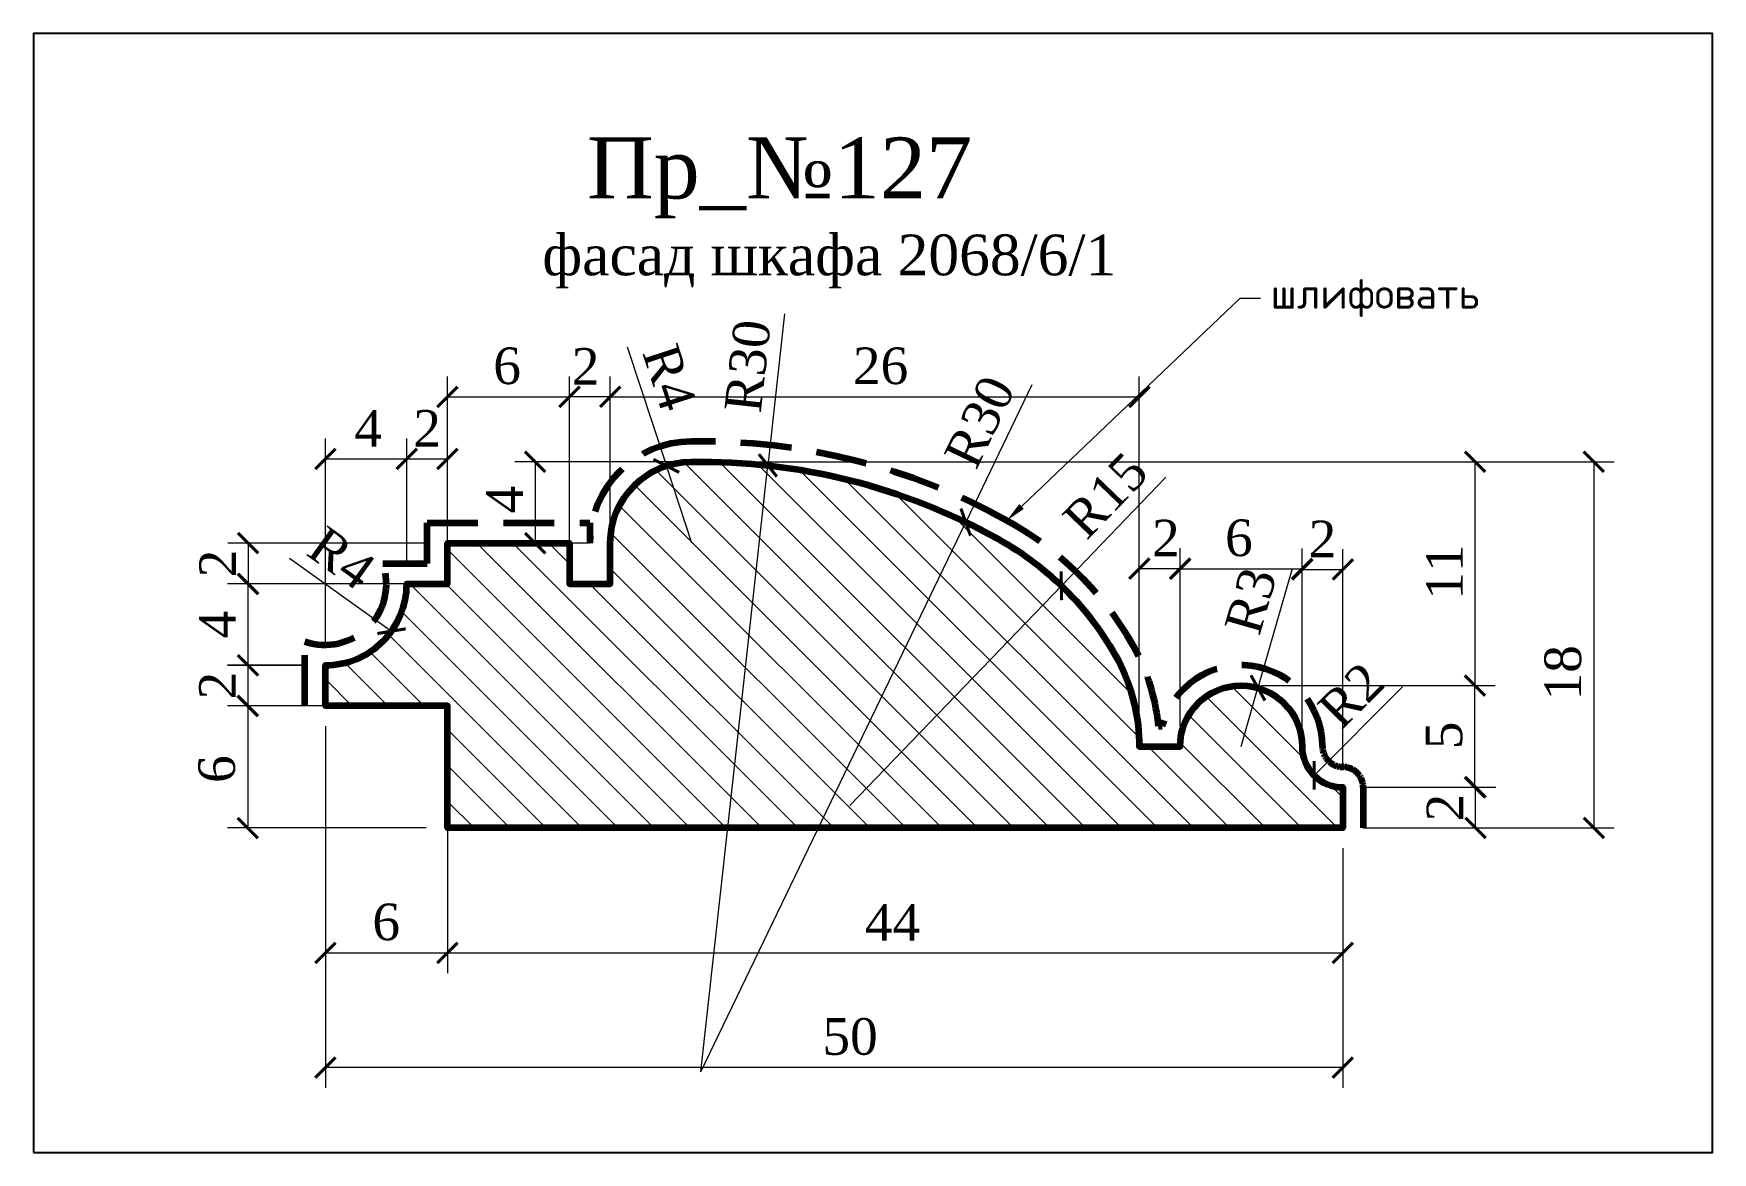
# Model space of a CAD drawing. Header units: millimetres. Extents: x 303286 to 303368.5, y -91031.1 to -90976.1.
import ezdxf
from ezdxf import colors
from ezdxf.entities.mleader import LeaderData, LeaderLine
from ezdxf.math import Vec2, Vec3

# ---------------------------------------------------------------- set-up
doc = ezdxf.new("R2010")
doc.units = ezdxf.units.MM
doc.header["$MEASUREMENT"] = 0
doc.linetypes.add('HIDDEN', pattern=[0.375, 0.25, -0.125])
doc.layers.add('Outside panel', color=7, linetype='Continuous', lineweight=18, true_color=0x7f5e57)
doc.layers.add('линия 50', color=1, linetype='Continuous', lineweight=211)
doc.layers.add('служебный слой РАЗМЕРЫ', color=7, linetype='Continuous', lineweight=9)
doc.layers.add('размеры в модели', color=7, linetype='Continuous')
doc.styles.add('ELECT', font='times.ttf')
doc.styles.get("Standard").update_dxf_attribs({"font": 'times.ttf'})
doc.styles.add('ЕСКД профили текст', font='isocpeur.ttf')
doc.dimstyles.new('M_1', dxfattribs={"dimtxt": 1.8, "dimasz": 1, "dimexe": 1, "dimexo": 1, "dimgap": 0.6, "dimtad": 1, "dimdec": 0, "dimdsep": 46, "dimtxsty": 'Standard', "dimblk": 'ARCHTICK', "dimcen": -5, "dimclrd": 7, "dimclre": 7, "dimclrt": 7, "dimadec": 0, "dimazin": 0, "dimtfac": 1, "dimtdec": 0, "dimtmove": 0, "dimatfit": 3, "dimfxl": 1, "dimtolj": 1, "dimtzin": 0, "dimlwd": 5, "dimlwe": 5, "dimarcsym": 0})

# ---------------------------------------------------------------- blocks, each defined once
blk = doc.blocks.new('_ArchTick')
at = {"color": 0, "linetype": 'ByBlock', "const_width": 0.15}
blk.add_lwpolyline([(-0.5, -0.5), (0.5, 0.5)], dxfattribs=at)
blk = doc.blocks.new('*D28')
at = {"layer": 'Defpoints', "color": 0, "ltscale": 1000, "transparency": 16777216}
for p in [(303350.32, -91011.152), (303348.908, -91012.569)]:
    blk.add_point(p, dxfattribs=at)
at = {"layer": 'размеры в модели', "color": 7, "lineweight": 5, "ltscale": 1000, "transparency": 16777216}
blk.add_line((303353.246, -91008.216), (303348.908, -91012.569), dxfattribs=at)
at = {"layer": 'размеры в модели', "color": 7, "lineweight": 5, "ltscale": 1000, "transparency": 16777216, "rotation": 225.0923744187041}
blk.add_blockref('_ArchTick', (303348.908, -91012.569), dxfattribs=at)
at = {"layer": 'размеры в модели', "color": 7, "ltscale": 1000, "transparency": 16777216, "insert": (303350.721, -91008.625), "char_height": 1.8, "attachment_point": 5, "rotation": 45.09237}
blk.add_mtext('\\A1;R2', dxfattribs=at)
blk = doc.blocks.new('*D27')
at = {"layer": 'Defpoints', "color": 0, "ltscale": 1000, "transparency": 16777216}
for p in [(303346.148, -91008.269), (303345.32, -91011.152)]:
    blk.add_point(p, dxfattribs=at)
at = {"layer": 'размеры в модели', "color": 7, "lineweight": 5, "ltscale": 1000, "transparency": 16777216}
for p in [(303347.816, -91002.468), (303345.32, -91011.152)]:
    blk.add_line(p, (303346.148, -91008.269), dxfattribs=at)
at = {"layer": 'размеры в модели', "color": 7, "lineweight": 5, "ltscale": 1000, "transparency": 16777216, "rotation": 253.9637859832712}
blk.add_blockref('_ArchTick', (303346.148, -91008.269), dxfattribs=at)
at = {"layer": 'размеры в модели', "color": 7, "ltscale": 1000, "transparency": 16777216, "insert": (303345.802, -91003.989), "char_height": 1.8, "attachment_point": 5, "rotation": 73.96379}
blk.add_mtext('\\A1;R3', dxfattribs=at)
blk = doc.blocks.new('*D26')
at = {"layer": 'Defpoints', "color": 0, "ltscale": 1000, "transparency": 16777216}
for p in [(303336.49, -91003.247), (303326.091, -91014.043)]:
    blk.add_point(p, dxfattribs=at)
at = {"layer": 'размеры в модели', "color": 7, "lineweight": 5, "ltscale": 1000, "transparency": 16777216}
for p in [(303341.63, -90997.911), (303326.091, -91014.043)]:
    blk.add_line(p, (303336.49, -91003.247), dxfattribs=at)
at = {"layer": 'размеры в модели', "color": 7, "lineweight": 5, "ltscale": 1000, "transparency": 16777216, "rotation": 226.0723661183999}
blk.add_blockref('_ArchTick', (303336.49, -91003.247), dxfattribs=at)
at = {"layer": 'размеры в модели', "color": 7, "ltscale": 1000, "transparency": 16777216, "insert": (303338.662, -90998.807), "char_height": 1.8, "attachment_point": 5, "rotation": 46.07237}
blk.add_mtext('\\A1;R15', dxfattribs=at)
blk = doc.blocks.new('*D25')
at = {"layer": 'Defpoints', "color": 0, "ltscale": 1000, "transparency": 16777216}
for p in [(303331.788, -91000.119), (303318.775, -91027.139)]:
    blk.add_point(p, dxfattribs=at)
at = {"layer": 'размеры в модели', "color": 7, "lineweight": 5, "ltscale": 1000, "transparency": 16777216}
for p in [(303335.038, -90993.37), (303318.775, -91027.139)]:
    blk.add_line(p, (303331.788, -91000.119), dxfattribs=at)
at = {"layer": 'размеры в модели', "color": 7, "lineweight": 5, "ltscale": 1000, "transparency": 16777216, "rotation": 244.2837392461462}
blk.add_blockref('_ArchTick', (303331.788, -91000.119), dxfattribs=at)
at = {"layer": 'размеры в модели', "color": 7, "ltscale": 1000, "transparency": 16777216, "insert": (303332.481, -90995.186), "char_height": 1.8, "attachment_point": 5, "rotation": 64.28374}
blk.add_mtext('\\A1;R30', dxfattribs=at)
blk = doc.blocks.new('*D24')
at = {"layer": 'Defpoints', "color": 0, "ltscale": 1000, "transparency": 16777216}
for p in [(303322.067, -90997.33), (303318.775, -91027.139)]:
    blk.add_point(p, dxfattribs=at)
at = {"layer": 'размеры в модели', "color": 7, "lineweight": 5, "ltscale": 1000, "transparency": 16777216}
for p in [(303322.889, -90989.885), (303318.775, -91027.139)]:
    blk.add_line(p, (303322.067, -90997.33), dxfattribs=at)
at = {"layer": 'размеры в модели', "color": 7, "lineweight": 5, "ltscale": 1000, "transparency": 16777216, "rotation": 263.6978339558886}
blk.add_blockref('_ArchTick', (303322.067, -90997.33), dxfattribs=at)
at = {"layer": 'размеры в модели', "color": 7, "ltscale": 1000, "transparency": 16777216, "insert": (303321.081, -90992.447), "char_height": 1.8, "attachment_point": 5, "rotation": 83.69783}
blk.add_mtext('\\A1;R30', dxfattribs=at)
blk = doc.blocks.new('*D23')
at = {"layer": 'Defpoints', "color": 0, "ltscale": 1000, "transparency": 16777216}
for p in [(303300.32, -91003.152), (303303.573, -91005.479)]:
    blk.add_point(p, dxfattribs=at)
at = {"layer": 'размеры в модели', "color": 7, "lineweight": 5, "ltscale": 1000, "transparency": 16777216}
blk.add_line((303298.559, -91001.893), (303303.573, -91005.479), dxfattribs=at)
at = {"layer": 'размеры в модели', "color": 7, "lineweight": 5, "ltscale": 1000, "transparency": 16777216, "rotation": 324.4235736352623}
blk.add_blockref('_ArchTick', (303303.573, -91005.479), dxfattribs=at)
at = {"layer": 'размеры в модели', "color": 7, "ltscale": 1000, "transparency": 16777216, "insert": (303301.125, -91001.884), "char_height": 1.8, "attachment_point": 5, "rotation": 324.42357}
blk.add_mtext('\\A1;R4', dxfattribs=at)
blk = doc.blocks.new('*D22')
at = {"layer": 'Defpoints', "color": 0, "ltscale": 1000, "transparency": 16777216}
for p in [(303317.077, -90997.352), (303318.326, -91001.159)]:
    blk.add_point(p, dxfattribs=at)
at = {"layer": 'размеры в модели', "color": 7, "lineweight": 5, "ltscale": 1000, "transparency": 16777216}
for p in [(303315.156, -90991.494), (303318.326, -91001.159)]:
    blk.add_line(p, (303317.077, -90997.352), dxfattribs=at)
at = {"layer": 'размеры в модели', "color": 7, "lineweight": 5, "ltscale": 1000, "transparency": 16777216, "rotation": 288.1585656820574}
blk.add_blockref('_ArchTick', (303317.077, -90997.352), dxfattribs=at)
at = {"layer": 'размеры в модели', "color": 7, "ltscale": 1000, "transparency": 16777216, "insert": (303317.231, -90993.005), "char_height": 1.8, "attachment_point": 5, "rotation": 288.15857}
blk.add_mtext('\\A1;R4', dxfattribs=at)
blk = doc.blocks.new('*D21')
at = {"layer": 'Defpoints', "color": 0, "ltscale": 1000, "transparency": 16777216}
for p in [(303318.775, -90997.149), (303350.32, -91015.152), (303362.657, -91015.152)]:
    blk.add_point(p, dxfattribs=at)
at = {"layer": 'размеры в модели', "color": 7, "lineweight": 5, "ltscale": 1000, "transparency": 16777216}
for p, q in [((303319.775, -90997.149), (303363.657, -90997.149)), ((303362.657, -90997.149), (303362.657, -91015.152)), ((303351.32, -91015.152), (303363.657, -91015.152))]:
    blk.add_line(p, q, dxfattribs=at)
for p, rotation in [((303362.657, -90997.149), 90), ((303362.657, -91015.152), 270)]:
    blk.add_blockref('_ArchTick', p, dxfattribs=dict(at, rotation=rotation))
at = {"layer": 'размеры в модели', "color": 7, "ltscale": 1000, "transparency": 16777216, "insert": (303361.142, -91007.524), "char_height": 1.8, "attachment_point": 5, "rotation": 90}
blk.add_mtext('\\A1;18', dxfattribs=at)
blk = doc.blocks.new('*D20')
at = {"layer": 'Defpoints', "color": 0, "ltscale": 1000, "transparency": 16777216}
for p in [(303306.317, -91009.152), (303296.506, -91015.152), (303306.281, -91015.152)]:
    blk.add_point(p, dxfattribs=at)
at = {"layer": 'размеры в модели', "color": 7, "lineweight": 5, "ltscale": 1000, "transparency": 16777216}
for p, q in [((303305.317, -91009.152), (303295.506, -91009.152)), ((303296.506, -91009.152), (303296.506, -91015.152)), ((303305.281, -91015.152), (303295.506, -91015.152))]:
    blk.add_line(p, q, dxfattribs=at)
for p, rotation in [((303296.506, -91009.152), 90), ((303296.506, -91015.152), 270)]:
    blk.add_blockref('_ArchTick', p, dxfattribs=dict(at, rotation=rotation))
at = {"layer": 'размеры в модели', "color": 7, "ltscale": 1000, "transparency": 16777216, "insert": (303294.991, -91012.259), "char_height": 1.8, "attachment_point": 5, "rotation": 90}
blk.add_mtext('\\A1;6', dxfattribs=at)
blk = doc.blocks.new('*D19')
at = {"layer": 'Defpoints', "color": 0, "ltscale": 1000, "transparency": 16777216}
for p in [(303300.32, -91007.152), (303296.517, -91009.152), (303300.32, -91009.152)]:
    blk.add_point(p, dxfattribs=at)
at = {"layer": 'размеры в модели', "color": 7, "lineweight": 5, "ltscale": 1000, "transparency": 16777216}
for p, q in [((303299.32, -91007.152), (303295.517, -91007.152)), ((303296.517, -91007.152), (303296.517, -91009.152)), ((303299.32, -91009.152), (303295.517, -91009.152))]:
    blk.add_line(p, q, dxfattribs=at)
for p, rotation in [((303296.517, -91007.152), 90), ((303296.517, -91009.152), 270)]:
    blk.add_blockref('_ArchTick', p, dxfattribs=dict(at, rotation=rotation))
at = {"layer": 'размеры в модели', "color": 7, "ltscale": 1000, "transparency": 16777216, "insert": (303295.017, -91008.152), "char_height": 1.8, "attachment_point": 5, "rotation": 90}
blk.add_mtext('\\A1;2', dxfattribs=at)
blk = doc.blocks.new('*D18')
at = {"layer": 'Defpoints', "color": 0, "ltscale": 1000, "transparency": 16777216}
for p in [(303304.32, -91003.152), (303296.517, -91007.163), (303300.32, -91007.163)]:
    blk.add_point(p, dxfattribs=at)
at = {"layer": 'размеры в модели', "color": 7, "lineweight": 5, "ltscale": 1000, "transparency": 16777216}
for p, q in [((303303.32, -91003.152), (303295.517, -91003.152)), ((303296.517, -91003.152), (303296.517, -91007.163)), ((303299.32, -91007.163), (303295.517, -91007.163))]:
    blk.add_line(p, q, dxfattribs=at)
for p, rotation in [((303296.517, -91003.152), 90), ((303296.517, -91007.163), 270)]:
    blk.add_blockref('_ArchTick', p, dxfattribs=dict(at, rotation=rotation))
at = {"layer": 'размеры в модели', "color": 7, "ltscale": 1000, "transparency": 16777216, "insert": (303295.017, -91005.157), "char_height": 1.8, "attachment_point": 5, "rotation": 90}
blk.add_mtext('\\A1;4', dxfattribs=at)
blk = doc.blocks.new('*D17')
at = {"layer": 'Defpoints', "color": 0, "ltscale": 1000, "transparency": 16777216}
for p in [(303306.32, -91001.152), (303296.527, -91003.152), (303306.32, -91003.152)]:
    blk.add_point(p, dxfattribs=at)
at = {"layer": 'размеры в модели', "color": 7, "lineweight": 5, "ltscale": 1000, "transparency": 16777216}
for p, q in [((303305.32, -91001.152), (303295.527, -91001.152)), ((303296.527, -91001.152), (303296.527, -91003.152)), ((303305.32, -91003.152), (303295.527, -91003.152))]:
    blk.add_line(p, q, dxfattribs=at)
for p, rotation in [((303296.527, -91001.152), 90), ((303296.527, -91003.152), 270)]:
    blk.add_blockref('_ArchTick', p, dxfattribs=dict(at, rotation=rotation))
at = {"layer": 'размеры в модели', "color": 7, "ltscale": 1000, "transparency": 16777216, "insert": (303295.027, -91002.152), "char_height": 1.8, "attachment_point": 5, "rotation": 90}
blk.add_mtext('\\A1;2', dxfattribs=at)
blk = doc.blocks.new('*D16')
at = {"layer": 'Defpoints', "color": 0, "ltscale": 1000, "transparency": 16777216}
for p in [(303318.319, -90997.152), (303310.632, -91001.152), (303314.32, -91001.152)]:
    blk.add_point(p, dxfattribs=at)
at = {"layer": 'размеры в модели', "color": 7, "lineweight": 5, "ltscale": 1000, "transparency": 16777216}
for p, q in [((303317.319, -90997.152), (303309.632, -90997.152)), ((303310.632, -90997.152), (303310.632, -91001.152)), ((303313.32, -91001.152), (303309.632, -91001.152))]:
    blk.add_line(p, q, dxfattribs=at)
for p, rotation in [((303310.632, -90997.152), 90), ((303310.632, -91001.152), 270)]:
    blk.add_blockref('_ArchTick', p, dxfattribs=dict(at, rotation=rotation))
at = {"layer": 'размеры в модели', "color": 7, "ltscale": 1000, "transparency": 16777216, "insert": (303309.132, -90999.008), "char_height": 1.8, "attachment_point": 5, "rotation": 90}
blk.add_mtext('\\A1;4', dxfattribs=at)
blk = doc.blocks.new('*D15')
at = {"layer": 'Defpoints', "color": 0, "ltscale": 1000, "transparency": 16777216}
for p in [(303304.32, -90997.008), (303304.32, -91003.152), (303300.32, -91007.152)]:
    blk.add_point(p, dxfattribs=at)
at = {"layer": 'размеры в модели', "color": 7, "lineweight": 5, "ltscale": 1000, "transparency": 16777216}
for p, q in [((303300.32, -91006.152), (303300.32, -90996.008)), ((303304.32, -91002.152), (303304.32, -90996.008)), ((303300.32, -90997.008), (303304.32, -90997.008))]:
    blk.add_line(p, q, dxfattribs=at)
at = {"layer": 'размеры в модели', "color": 7, "lineweight": 5, "ltscale": 1000, "transparency": 16777216, "rotation": 180}
blk.add_blockref('_ArchTick', (303300.32, -90997.008), dxfattribs=at)
at = {"layer": 'размеры в модели', "color": 7, "lineweight": 5, "ltscale": 1000, "transparency": 16777216}
blk.add_blockref('_ArchTick', (303304.32, -90997.008), dxfattribs=at)
at = {"layer": 'размеры в модели', "color": 7, "ltscale": 1000, "transparency": 16777216, "insert": (303302.424, -90995.508), "char_height": 1.8, "attachment_point": 5}
blk.add_mtext('\\A1;4', dxfattribs=at)
blk = doc.blocks.new('*D14')
at = {"layer": 'Defpoints', "color": 0, "ltscale": 1000, "transparency": 16777216}
for p in [(303306.32, -90997.008), (303304.32, -91003.152), (303306.32, -91003.152)]:
    blk.add_point(p, dxfattribs=at)
at = {"layer": 'размеры в модели', "color": 7, "lineweight": 5, "ltscale": 1000, "transparency": 16777216}
for p, q in [((303304.32, -91002.152), (303304.32, -90996.008)), ((303306.32, -91002.152), (303306.32, -90996.008)), ((303304.32, -90997.008), (303306.32, -90997.008))]:
    blk.add_line(p, q, dxfattribs=at)
at = {"layer": 'размеры в модели', "color": 7, "lineweight": 5, "ltscale": 1000, "transparency": 16777216, "rotation": 180}
blk.add_blockref('_ArchTick', (303304.32, -90997.008), dxfattribs=at)
at = {"layer": 'размеры в модели', "color": 7, "lineweight": 5, "ltscale": 1000, "transparency": 16777216}
blk.add_blockref('_ArchTick', (303306.32, -90997.008), dxfattribs=at)
at = {"layer": 'размеры в модели', "color": 7, "ltscale": 1000, "transparency": 16777216, "insert": (303305.32, -90995.508), "char_height": 1.8, "attachment_point": 5}
blk.add_mtext('\\A1;2', dxfattribs=at)
blk = doc.blocks.new('*D13')
at = {"layer": 'Defpoints', "color": 0, "ltscale": 1000, "transparency": 16777216}
for p in [(303312.32, -90993.961), (303306.32, -91001.152), (303312.32, -91001.152)]:
    blk.add_point(p, dxfattribs=at)
at = {"layer": 'размеры в модели', "color": 7, "lineweight": 5, "ltscale": 1000, "transparency": 16777216}
for p, q in [((303306.32, -91000.152), (303306.32, -90992.961)), ((303312.32, -91000.152), (303312.32, -90992.961)), ((303306.32, -90993.961), (303312.32, -90993.961))]:
    blk.add_line(p, q, dxfattribs=at)
at = {"layer": 'размеры в модели', "color": 7, "lineweight": 5, "ltscale": 1000, "transparency": 16777216, "rotation": 180}
blk.add_blockref('_ArchTick', (303306.32, -90993.961), dxfattribs=at)
at = {"layer": 'размеры в модели', "color": 7, "lineweight": 5, "ltscale": 1000, "transparency": 16777216}
blk.add_blockref('_ArchTick', (303312.32, -90993.961), dxfattribs=at)
at = {"layer": 'размеры в модели', "color": 7, "ltscale": 1000, "transparency": 16777216, "insert": (303309.252, -90992.446), "char_height": 1.8, "attachment_point": 5}
blk.add_mtext('\\A1;6', dxfattribs=at)
blk = doc.blocks.new('*D12')
at = {"layer": 'Defpoints', "color": 0, "ltscale": 1000, "transparency": 16777216}
for p in [(303340.32, -90993.961), (303314.32, -91003.152), (303340.32, -91011.152)]:
    blk.add_point(p, dxfattribs=at)
at = {"layer": 'размеры в модели', "color": 7, "lineweight": 5, "ltscale": 1000, "transparency": 16777216}
for p, q in [((303314.32, -91002.152), (303314.32, -90992.961)), ((303340.32, -91010.152), (303340.32, -90992.961)), ((303314.32, -90993.961), (303340.32, -90993.961))]:
    blk.add_line(p, q, dxfattribs=at)
at = {"layer": 'размеры в модели', "color": 7, "lineweight": 5, "ltscale": 1000, "transparency": 16777216, "rotation": 180}
blk.add_blockref('_ArchTick', (303314.32, -90993.961), dxfattribs=at)
at = {"layer": 'размеры в модели', "color": 7, "lineweight": 5, "ltscale": 1000, "transparency": 16777216}
blk.add_blockref('_ArchTick', (303340.32, -90993.961), dxfattribs=at)
at = {"layer": 'размеры в модели', "color": 7, "ltscale": 1000, "transparency": 16777216, "insert": (303327.606, -90992.446), "char_height": 1.8, "attachment_point": 5}
blk.add_mtext('\\A1;26', dxfattribs=at)
blk = doc.blocks.new('*D11')
at = {"layer": 'Defpoints', "color": 0, "ltscale": 1000, "transparency": 16777216}
for p in [(303312.32, -90993.961), (303312.32, -91003.152), (303314.32, -91003.152)]:
    blk.add_point(p, dxfattribs=at)
at = {"layer": 'размеры в модели', "color": 7, "lineweight": 5, "ltscale": 1000, "transparency": 16777216}
for p, q in [((303312.32, -91002.152), (303312.32, -90992.961)), ((303314.32, -91002.152), (303314.32, -90992.961)), ((303314.32, -90993.961), (303312.32, -90993.961))]:
    blk.add_line(p, q, dxfattribs=at)
at = {"layer": 'размеры в модели', "color": 7, "lineweight": 5, "ltscale": 1000, "transparency": 16777216, "rotation": 180}
blk.add_blockref('_ArchTick', (303312.32, -90993.961), dxfattribs=at)
at = {"layer": 'размеры в модели', "color": 7, "lineweight": 5, "ltscale": 1000, "transparency": 16777216}
blk.add_blockref('_ArchTick', (303314.32, -90993.961), dxfattribs=at)
at = {"layer": 'размеры в модели', "color": 7, "ltscale": 1000, "transparency": 16777216, "insert": (303313.109, -90992.461), "char_height": 1.8, "attachment_point": 5}
blk.add_mtext('\\A1;2', dxfattribs=at)
blk = doc.blocks.new('*D10')
at = {"layer": 'Defpoints', "color": 0, "ltscale": 1000, "transparency": 16777216}
for p in [(303350.32, -91002.442), (303348.32, -91011.204), (303350.32, -91013.152)]:
    blk.add_point(p, dxfattribs=at)
at = {"layer": 'размеры в модели', "color": 7, "lineweight": 5, "ltscale": 1000, "transparency": 16777216}
for p, q in [((303348.32, -91010.204), (303348.32, -91001.442)), ((303350.32, -91012.152), (303350.32, -91001.442)), ((303348.32, -91002.442), (303350.32, -91002.442))]:
    blk.add_line(p, q, dxfattribs=at)
at = {"layer": 'размеры в модели', "color": 7, "lineweight": 5, "ltscale": 1000, "transparency": 16777216, "rotation": 180}
blk.add_blockref('_ArchTick', (303348.32, -91002.442), dxfattribs=at)
at = {"layer": 'размеры в модели', "color": 7, "lineweight": 5, "ltscale": 1000, "transparency": 16777216}
blk.add_blockref('_ArchTick', (303350.32, -91002.442), dxfattribs=at)
at = {"layer": 'размеры в модели', "color": 7, "ltscale": 1000, "transparency": 16777216, "insert": (303349.32, -91000.942), "char_height": 1.8, "attachment_point": 5}
blk.add_mtext('\\A1;2', dxfattribs=at)
blk = doc.blocks.new('*D9')
at = {"layer": 'Defpoints', "color": 0, "ltscale": 1000, "transparency": 16777216}
for p in [(303348.32, -91002.416), (303342.32, -91011.152), (303348.32, -91011.204)]:
    blk.add_point(p, dxfattribs=at)
at = {"layer": 'размеры в модели', "color": 7, "lineweight": 5, "ltscale": 1000, "transparency": 16777216}
for p, q in [((303342.32, -91010.152), (303342.32, -91001.416)), ((303348.32, -91010.204), (303348.32, -91001.416)), ((303342.32, -91002.416), (303348.32, -91002.416))]:
    blk.add_line(p, q, dxfattribs=at)
at = {"layer": 'размеры в модели', "color": 7, "lineweight": 5, "ltscale": 1000, "transparency": 16777216, "rotation": 180}
blk.add_blockref('_ArchTick', (303342.32, -91002.416), dxfattribs=at)
at = {"layer": 'размеры в модели', "color": 7, "lineweight": 5, "ltscale": 1000, "transparency": 16777216}
blk.add_blockref('_ArchTick', (303348.32, -91002.416), dxfattribs=at)
at = {"layer": 'размеры в модели', "color": 7, "ltscale": 1000, "transparency": 16777216, "insert": (303345.213, -91000.9), "char_height": 1.8, "attachment_point": 5}
blk.add_mtext('\\A1;6', dxfattribs=at)
blk = doc.blocks.new('*D8')
at = {"layer": 'Defpoints', "color": 0, "ltscale": 1000, "transparency": 16777216}
for p in [(303342.32, -91002.4), (303340.32, -91011.152), (303342.32, -91011.152)]:
    blk.add_point(p, dxfattribs=at)
at = {"layer": 'размеры в модели', "color": 7, "lineweight": 5, "ltscale": 1000, "transparency": 16777216}
for p, q in [((303340.32, -91010.152), (303340.32, -91001.4)), ((303342.32, -91010.152), (303342.32, -91001.4)), ((303340.32, -91002.4), (303342.32, -91002.4))]:
    blk.add_line(p, q, dxfattribs=at)
at = {"layer": 'размеры в модели', "color": 7, "lineweight": 5, "ltscale": 1000, "transparency": 16777216, "rotation": 180}
blk.add_blockref('_ArchTick', (303340.32, -91002.4), dxfattribs=at)
at = {"layer": 'размеры в модели', "color": 7, "lineweight": 5, "ltscale": 1000, "transparency": 16777216}
blk.add_blockref('_ArchTick', (303342.32, -91002.4), dxfattribs=at)
at = {"layer": 'размеры в модели', "color": 7, "ltscale": 1000, "transparency": 16777216, "insert": (303341.626, -91000.9), "char_height": 1.8, "attachment_point": 5}
blk.add_mtext('\\A1;2', dxfattribs=at)
blk = doc.blocks.new('*D7')
at = {"layer": 'Defpoints', "color": 0, "ltscale": 1000, "transparency": 16777216}
for p in [(303318.319, -90997.152), (303345.401, -91008.153), (303356.814, -91008.153)]:
    blk.add_point(p, dxfattribs=at)
at = {"layer": 'размеры в модели', "color": 7, "lineweight": 5, "ltscale": 1000, "transparency": 16777216}
for p, q in [((303319.319, -90997.152), (303357.814, -90997.152)), ((303356.814, -90997.152), (303356.814, -91008.153)), ((303346.401, -91008.153), (303357.814, -91008.153))]:
    blk.add_line(p, q, dxfattribs=at)
for p, rotation in [((303356.814, -90997.152), 90), ((303356.814, -91008.153), 270)]:
    blk.add_blockref('_ArchTick', p, dxfattribs=dict(at, rotation=rotation))
at = {"layer": 'размеры в модели', "color": 7, "ltscale": 1000, "transparency": 16777216, "insert": (303355.314, -91002.574), "char_height": 1.8, "attachment_point": 5, "rotation": 90}
blk.add_mtext('\\A1;11', dxfattribs=at)
blk = doc.blocks.new('*D6')
at = {"layer": 'Defpoints', "color": 0, "ltscale": 1000, "transparency": 16777216}
for p in [(303345.32, -91008.152), (303356.814, -91008.152), (303350.32, -91013.152)]:
    blk.add_point(p, dxfattribs=at)
at = {"layer": 'размеры в модели', "color": 7, "lineweight": 5, "ltscale": 1000, "transparency": 16777216}
for p, q in [((303346.32, -91008.152), (303357.814, -91008.152)), ((303356.814, -91013.152), (303356.814, -91008.152)), ((303351.32, -91013.152), (303357.814, -91013.152))]:
    blk.add_line(p, q, dxfattribs=at)
for p, rotation in [((303356.814, -91008.152), 90), ((303356.814, -91013.152), 270)]:
    blk.add_blockref('_ArchTick', p, dxfattribs=dict(at, rotation=rotation))
at = {"layer": 'размеры в модели', "color": 7, "ltscale": 1000, "transparency": 16777216, "insert": (303355.298, -91010.603), "char_height": 1.8, "attachment_point": 5, "rotation": 90}
blk.add_mtext('\\A1;5', dxfattribs=at)
blk = doc.blocks.new('*D5')
at = {"layer": 'Defpoints', "color": 0, "ltscale": 1000, "transparency": 16777216}
for p in [(303350.32, -91013.152), (303356.839, -91013.152), (303350.32, -91015.152)]:
    blk.add_point(p, dxfattribs=at)
at = {"layer": 'размеры в модели', "color": 7, "lineweight": 5, "ltscale": 1000, "transparency": 16777216}
for p, q in [((303351.32, -91013.152), (303357.839, -91013.152)), ((303356.839, -91015.152), (303356.839, -91013.152)), ((303351.32, -91015.152), (303357.839, -91015.152))]:
    blk.add_line(p, q, dxfattribs=at)
for p, rotation in [((303356.839, -91013.152), 90), ((303356.839, -91015.152), 270)]:
    blk.add_blockref('_ArchTick', p, dxfattribs=dict(at, rotation=rotation))
at = {"layer": 'размеры в модели', "color": 7, "ltscale": 1000, "transparency": 16777216, "insert": (303355.339, -91014.152), "char_height": 1.8, "attachment_point": 5, "rotation": 90}
blk.add_mtext('\\A1;2', dxfattribs=at)
blk = doc.blocks.new('*D4')
at = {"layer": 'Defpoints', "color": 0, "ltscale": 1000, "transparency": 16777216}
for p in [(303306.322, -91015.152), (303350.32, -91015.152), (303350.32, -91021.297)]:
    blk.add_point(p, dxfattribs=at)
at = {"layer": 'размеры в модели', "color": 7, "lineweight": 5, "ltscale": 1000, "transparency": 16777216}
for p, q in [((303306.322, -91016.152), (303306.322, -91022.297)), ((303350.32, -91016.152), (303350.32, -91022.297)), ((303306.322, -91021.297), (303350.32, -91021.297))]:
    blk.add_line(p, q, dxfattribs=at)
at = {"layer": 'размеры в модели', "color": 7, "lineweight": 5, "ltscale": 1000, "transparency": 16777216, "rotation": 180}
blk.add_blockref('_ArchTick', (303306.322, -91021.297), dxfattribs=at)
at = {"layer": 'размеры в модели', "color": 7, "lineweight": 5, "ltscale": 1000, "transparency": 16777216}
blk.add_blockref('_ArchTick', (303350.32, -91021.297), dxfattribs=at)
at = {"layer": 'размеры в модели', "color": 7, "ltscale": 1000, "transparency": 16777216, "insert": (303328.191, -91019.797), "char_height": 1.8, "attachment_point": 5}
blk.add_mtext('\\A1;44', dxfattribs=at)
blk = doc.blocks.new('*D3')
at = {"layer": 'Defpoints', "color": 0, "ltscale": 1000, "transparency": 16777216}
for p in [(303300.32, -91009.152), (303306.317, -91009.147), (303306.317, -91021.297)]:
    blk.add_point(p, dxfattribs=at)
at = {"layer": 'размеры в модели', "color": 7, "lineweight": 5, "ltscale": 1000, "transparency": 16777216}
for p, q in [((303300.32, -91010.152), (303300.32, -91022.297)), ((303306.317, -91010.147), (303306.317, -91022.297)), ((303300.32, -91021.297), (303306.317, -91021.297))]:
    blk.add_line(p, q, dxfattribs=at)
at = {"layer": 'размеры в модели', "color": 7, "lineweight": 5, "ltscale": 1000, "transparency": 16777216, "rotation": 180}
blk.add_blockref('_ArchTick', (303300.32, -91021.297), dxfattribs=at)
at = {"layer": 'размеры в модели', "color": 7, "lineweight": 5, "ltscale": 1000, "transparency": 16777216}
blk.add_blockref('_ArchTick', (303306.317, -91021.297), dxfattribs=at)
at = {"layer": 'размеры в модели', "color": 7, "ltscale": 1000, "transparency": 16777216, "insert": (303303.312, -91019.781), "char_height": 1.8, "attachment_point": 5}
blk.add_mtext('\\A1;6', dxfattribs=at)
blk = doc.blocks.new('*D2')
at = {"layer": 'Defpoints', "color": 0, "ltscale": 1000, "transparency": 16777216}
for p in [(303300.32, -91009.152), (303350.32, -91015.152), (303300.32, -91026.931)]:
    blk.add_point(p, dxfattribs=at)
at = {"layer": 'размеры в модели', "color": 7, "lineweight": 5, "ltscale": 1000, "transparency": 16777216}
for p, q in [((303300.32, -91010.152), (303300.32, -91027.931)), ((303350.32, -91016.152), (303350.32, -91027.931)), ((303350.32, -91026.931), (303300.32, -91026.931))]:
    blk.add_line(p, q, dxfattribs=at)
at = {"layer": 'размеры в модели', "color": 7, "lineweight": 5, "ltscale": 1000, "transparency": 16777216, "rotation": 180}
blk.add_blockref('_ArchTick', (303300.32, -91026.931), dxfattribs=at)
at = {"layer": 'размеры в модели', "color": 7, "lineweight": 5, "ltscale": 1000, "transparency": 16777216}
blk.add_blockref('_ArchTick', (303350.32, -91026.931), dxfattribs=at)
at = {"layer": 'размеры в модели', "color": 7, "ltscale": 1000, "transparency": 16777216, "insert": (303326.106, -91025.415), "char_height": 1.8, "attachment_point": 5}
blk.add_mtext('\\A1;50', dxfattribs=at)

msp = doc.modelspace()

# ---------------------------------------------------------------- hatches: boundary and pattern name
at = {"layer": 'Outside panel', "ltscale": 1000}
h = msp.add_hatch(dxfattribs=at)
h.set_pattern_fill('ANSI31', color=256, scale=10, angle=90)
h.set_pattern_definition([(135, (-6738.5289, -497.3695), (-0.8838834765, -0.8838834765), [])])
h.paths.add_polyline_path([(303318.319, -90997.152, -0.131371), (303333.345, -91000.926, -0.148056), (303339.402, -91007.152, -0.1107), (303340.32, -91011.152), (303342.32, -91011.152, -1), (303348.32, -91011.152, 0.414214), (303350.32, -91013.152), (303350.32, -91015.152), (303306.322, -91015.152), (303306.317, -91009.152), (303300.32, -91009.152), (303300.32, -91007.152, 0.414214), (303304.32, -91003.152), (303306.32, -91003.152), (303306.32, -91001.152), (303312.32, -91001.152), (303312.32, -91003.152), (303314.32, -91003.152), (303314.32, -91001.159, -0.413735)])

# ---------------------------------------------------------------- linework, layer by layer
at = {"color": 6, "ltscale": 1000}
msp.add_lwpolyline([(303285.982, -91031.102), (303368.482, -91031.102), (303368.482, -90976.102), (303285.982, -90976.102)], close=True, dxfattribs=at)
at = {"layer": 'линия 50', "color": 1, "linetype": 'HIDDEN', "ltscale": 10, "true_color": 0xff0909}
msp.add_lwpolyline([(303299.32, -91009.152), (303299.32, -91005.98, 0.630602), (303303.148, -91002.152), (303305.32, -91002.152), (303305.32, -91000.152), (303313.32, -91000.152), (303313.32, -91001.151, -0.412895), (303318.311, -90996.152, -0.131309), (303333.83, -91000.051, -0.14829), (303340.298, -91006.706, -0.086848), (303341.267, -91010.152), (303341.447, -91010.152, -0.881018), (303349.32, -91011.152, 0.414214), (303350.32, -91012.152, -0.414214), (303351.32, -91013.152), (303351.32, -91015.152)], format="xyb", dxfattribs=at)
at = {"layer": 'линия 50', "color": 7}
msp.add_lwpolyline([(303318.319, -90997.152, -0.131371), (303333.345, -91000.926, -0.148056), (303339.402, -91007.152, -0.1107), (303340.32, -91011.152), (303342.32, -91011.152, -1), (303348.32, -91011.152, 0.414214), (303350.32, -91013.152), (303350.32, -91015.152), (303306.322, -91015.152), (303306.317, -91009.152), (303300.32, -91009.152), (303300.32, -91007.152, 0.414214), (303304.32, -91003.152), (303306.32, -91003.152), (303306.32, -91001.152), (303312.32, -91001.152), (303312.32, -91003.152), (303314.32, -91003.152), (303314.32, -91001.152, -0.413259), (303318.319, -90997.152)], format="xyb", close=True, dxfattribs=at)

# ---------------------------------------------------------------- texts
at = {"color": 5, "ltscale": 1000, "style": 'ELECT'}
msp.add_text('Пр_№127', height=3, dxfattribs=at).set_placement((303313.183, -90984.208))
at = {"color": 7, "ltscale": 1000, "style": 'ELECT'}
msp.add_text('фасад шкафа 2068/6/1', height=2, dxfattribs=at).set_placement((303310.985, -90987.983))

# ---------------------------------------------------------------- dimensions: what is measured, and where the dimension line sits
at = {"layer": 'размеры в модели', "color": 0, "ltscale": 1000}
for center, mpoint, picture, middle in [((303318.775, -91027.139), (303322.067, -90997.33), '*D24', (303321.081, -90992.447)), ((303318.326, -91001.159), (303317.077, -90997.352), '*D22', (303317.231, -90993.005)), ((303318.775, -91027.139), (303331.788, -91000.119), '*D25', (303332.481, -90995.186)), ((303326.091, -91014.043), (303336.49, -91003.247), '*D26', (303338.662, -90998.807)), ((303345.32, -91011.152), (303346.148, -91008.269), '*D27', (303345.802, -91003.989))]:
    dim = msp.add_radius_dim(center=center, mpoint=mpoint, dimstyle='M_1', override={"dimtxt": 1.8}, dxfattribs=at)
    dim.commit()
    dim.dimension.update_dxf_attribs({"geometry": picture, "text_midpoint": middle})
for base, p1, p2, picture, middle in [((303312.32, -90993.961), (303306.32, -91001.152), (303312.32, -91001.152), '*D13', (303309.252, -90993.961)), ((303312.32, -90993.961), (303314.32, -91003.152), (303312.32, -91003.152), '*D11', (303313.109, -90993.961)), ((303340.32, -90993.961), (303314.32, -91003.152), (303340.32, -91011.152), '*D12', (303327.606, -90993.961)), ((303304.32, -90997.008), (303300.32, -91007.152), (303304.32, -91003.152), '*D15', (303302.424, -90997.008)), ((303306.32, -90997.008), (303304.32, -91003.152), (303306.32, -91003.152), '*D14', (303305.32, -90997.008)), ((303342.32, -91002.4), (303340.32, -91011.152), (303342.32, -91011.152), '*D8', (303341.626, -91002.4)), ((303348.32, -91002.416), (303342.32, -91011.152), (303348.32, -91011.204), '*D9', (303345.213, -91002.416)), ((303350.32, -91002.442), (303348.32, -91011.204), (303350.32, -91013.152), '*D10', (303349.32, -91002.442)), ((303306.317, -91021.297), (303300.32, -91009.152), (303306.317, -91009.147), '*D3', (303303.312, -91021.297)), ((303350.32, -91021.297), (303306.322, -91015.152), (303350.32, -91015.152), '*D4', (303328.191, -91021.297))]:
    dim = msp.add_linear_dim(base=base, p1=p1, p2=p2, dimstyle='M_1', override={"dimtxt": 1.8}, dxfattribs=at)
    dim.commit()
    dim.dimension.update_dxf_attribs({"geometry": picture, "text_midpoint": middle, "dimtype": 128})
for base, p1, p2, angle, picture, middle in [((303310.632, -91001.152), (303318.319, -90997.152), (303314.32, -91001.152), 90, '*D16', (303310.632, -90999.008)), ((303356.814, -91008.153), (303318.319, -90997.152), (303345.401, -91008.153), 90, '*D7', (303356.814, -91002.574)), ((303362.657, -91015.152), (303318.775, -90997.149), (303350.32, -91015.152), 90, '*D21', (303362.657, -91007.524)), ((303296.527, -91003.152), (303306.32, -91001.152), (303306.32, -91003.152), 90, '*D17', (303296.527, -91002.152)), ((303296.517, -91007.163), (303304.32, -91003.152), (303300.32, -91007.163), 90, '*D18', (303296.517, -91005.157)), ((303296.517, -91009.152), (303300.32, -91007.152), (303300.32, -91009.152), 90, '*D19', (303296.517, -91008.152)), ((303356.814, -91008.152), (303350.32, -91013.152), (303345.32, -91008.152), 90, '*D6', (303356.814, -91010.603)), ((303296.506, -91015.152), (303306.317, -91009.152), (303306.281, -91015.152), 90, '*D20', (303296.506, -91012.259)), ((303300.32, -91026.931), (303350.32, -91015.152), (303300.32, -91009.152), 180, '*D2', (303326.106, -91026.931)), ((303356.839, -91013.152), (303350.32, -91015.152), (303350.32, -91013.152), 90, '*D5', (303356.839, -91014.152))]:
    dim = msp.add_linear_dim(base=base, p1=p1, p2=p2, angle=angle, dimstyle='M_1', override={"dimtxt": 1.8}, dxfattribs=at)
    dim.commit()
    dim.dimension.update_dxf_attribs({"geometry": picture, "text_midpoint": middle, "dimtype": 128})
for center, mpoint, picture, middle in [((303300.32, -91003.152), (303303.573, -91005.479), '*D23', (303300.253, -91003.104)), ((303350.32, -91011.152), (303348.908, -91012.569), '*D28', (303351.783, -91009.684))]:
    dim = msp.add_radius_dim(center=center, mpoint=mpoint, dimstyle='M_1', override={"dimtxt": 1.8}, dxfattribs=at)
    dim.commit()
    dim.dimension.update_dxf_attribs({"geometry": picture, "text_midpoint": middle, "dimtype": 132})

# ---------------------------------------------------------------- leaders
at = {"layer": 'служебный слой РАЗМЕРЫ'}
ml = msp.add_multileader_mtext('Standard', dxfattribs=at)
ml.set_content('\\A1;шлифовать', color=256, style='ЕСКД профили текст')
ml.set_leader_properties(color=256, linetype='ByLayer', lineweight=-1)
ml.build(insert=Vec2(0, 0))
ml.multileader.update_dxf_attribs({"dogleg_length": 1, "arrow_head_size": 1})
ctx = ml.context
ctx.base_point, ctx.char_height, ctx.arrow_head_size, ctx.landing_gap_size, ctx.plane_origin = Vec3(303346.272, -90989.104), 1.5, 1, 0.5, Vec3(303359.747, -90962.935)
notes = []
notes.append((ctx, [(1, (1, 1, 0), (303345.272, -90989.104), (1, 0), 1, [(0, [(303333.808, -91000.039)], 0, [])])]))
ctx.mtext.insert, ctx.mtext.flow_direction = Vec3(303346.772, -90988.129), 5
for ctx, leaders in notes:
    for number, flags, end, landing, length, lines in leaders:
        leader = LeaderData()
        leader.index, (leader.has_last_leader_line, leader.has_dogleg_vector, leader.attachment_direction) = number, flags
        leader.last_leader_point, leader.dogleg_vector, leader.dogleg_length = Vec3(end), Vec3(landing), length
        for number, points, colour, breaks in lines:
            line = LeaderLine()
            line.index, line.vertices, line.color, line.breaks = number, Vec3.list(points), colors.encode_raw_color(colour), breaks
            leader.lines.append(line)
        ctx.leaders.append(leader)

doc.saveas('drawing.dxf')
